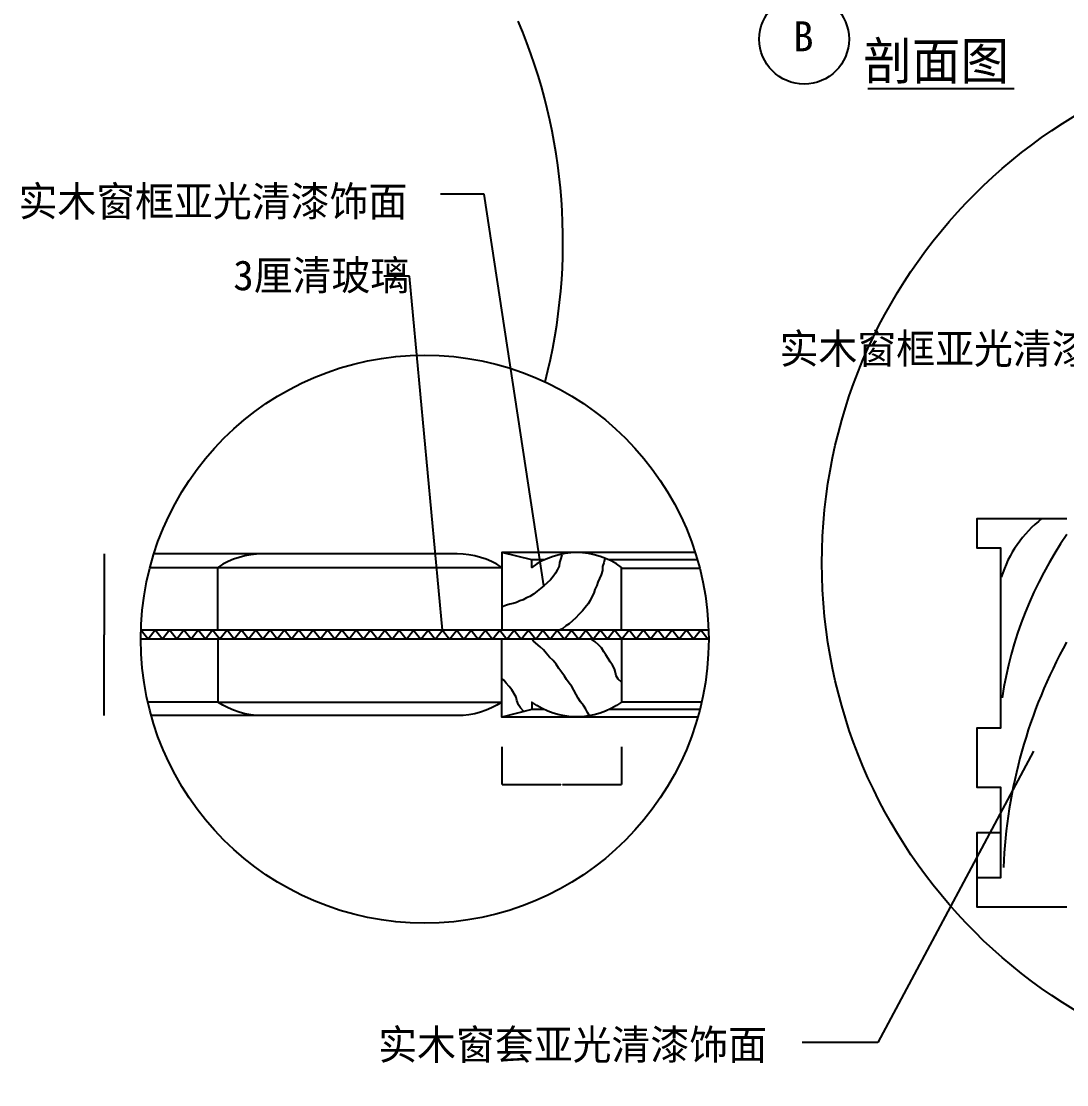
# Model space of a CAD drawing. Header units: metres. Extents: x 88 to 3581, y 92 to 4705.
# Drawn here: x 88 to 1486, y 92 to 1513 of the extents above; entities that cross this region are included whole.
import ezdxf

# ---------------------------------------------------------------- set-up
doc = ezdxf.new("R2010")
doc.units = ezdxf.units.M
for name, color, linetype in [('3', 3, 'Continuous'), ('4', 4, 'Continuous'), ('7', 7, 'Continuous'), ('BH', 3, 'Continuous'), ('DIM', 3, 'Continuous'), ('TEXT', 3, 'Continuous')]:
    doc.layers.add(name, color=color, linetype=linetype)
doc.dimstyles.get("Standard").update_dxf_attribs({"dimtxt": 2.5, "dimasz": 2.5, "dimexe": 1.25, "dimexo": 0.625, "dimtad": 1, "dimcen": 2.5, "dimazin": 3, "dimtfac": 1, "dimtmove": 0, "dimatfit": 3})

# ---------------------------------------------------------------- blocks, each defined once
blk = doc.blocks.new('BH2')
at = {"layer": 'BH'}
blk.add_lwpolyline([(0, 32), (5, 28), (0, 24), (5, 20), (0, 16), (5, 12), (0, 8), (5, 4), (0, 0)], dxfattribs=at)
blk = doc.blocks.new('*D7')
for p, q in [((198.71, 801.25), (198.71, 693.17)), ((198.46, 693.17), (198.21, 693.17)), ((198.71, 585.09), (198.71, 693.17)), ((198.71, 693.17), (198.71, 693.17)), ((198.96, 693.17), (199.21, 693.17))]:
    blk.add_line(p, q)
at = {"layer": 'Defpoints'}
for p in [(198.71, 801.25), (198.71, 693.17), (198.71, 585.09)]:
    blk.add_point(p, dxfattribs=at)
at = {"layer": 'DIM', "insert": (198.71, 694.295), "char_height": 1, "attachment_point": 5}
blk.add_mtext('54', dxfattribs=at)
blk = doc.blocks.new('*D8')
for p, q in [((730.58, 543.19), (730.58, 493.04)), ((890.58, 543.19), (890.58, 493.04)), ((730.83, 493.04), (809.58, 493.04)), ((811.58, 493.04), (890.33, 493.04))]:
    blk.add_line(p, q)
at = {"layer": 'Defpoints'}
for p in [(730.58, 543.19), (890.58, 543.19), (730.58, 493.04)]:
    blk.add_point(p, dxfattribs=at)
at = {"layer": 'DIM', "insert": (810.58, 493.04), "char_height": 1, "attachment_point": 5}
blk.add_mtext('40', dxfattribs=at)

msp = doc.modelspace()

# ---------------------------------------------------------------- linework, layer by layer
at = {"layer": '3'}
for p, q in [((410.58, 801.25), (265.07, 801.25)), ((989.01, 803.17), (730.58, 803.17)), ((350.58, 783.17), (730.58, 783.17)), ((786.99, 793.17), (770.58, 793.17)), ((992.07, 793.17), (874.17, 793.17)), ((995.15, 781.89), (890.58, 781.89)), ((350.58, 603.17), (730.58, 603.17)), ((997.68, 603.17), (890.58, 603.17)), ((410.58, 585.09), (261.59, 585.09)), ((992.56, 583.17), (730.58, 583.17)), ((992.56, 583.17), (730.58, 583.17)), ((786.99, 593.17), (770.58, 593.17)), ((995.26, 593.17), (874.17, 593.17))]:
    msp.add_line(p, q, dxfattribs=at)
at = {"layer": '4'}
for points in [[(1485.96, 328.79), (1365.96, 328.79), (1365.96, 368.79), (1397.96, 368.79), (1397.96, 488.79), (1365.96, 488.79), (1365.96, 568.79), (1397.96, 568.79), (1397.96, 808.79), (1365.96, 808.79), (1365.96, 848.79), (1485.96, 848.79)], [(259.87, 783.17), (350.58, 783.17)], [(350.58, 603.17), (257.01, 603.17)]]:
    msp.add_lwpolyline(points, dxfattribs=at)
for points in [[(730.58, 783.17, 0.15), (670.58, 801.25), (410.58, 801.25, 0.15), (350.58, 783.17, 0.15)], [(890.58, 699.17), (890.58, 783.17, 0.33), (770.58, 783.17), (770.58, 793.17), (730.58, 803.17), (730.58, 783.17), (730.58, 699.17)], [(890.58, 687.17), (890.58, 603.17, -0.33), (770.58, 603.17), (770.58, 593.17), (730.58, 583.17), (730.58, 603.17), (730.58, 687.17)], [(730.58, 603.17, -0.15), (670.58, 585.09), (410.58, 585.09, -0.15), (350.58, 603.17, -0.15)]]:
    msp.add_lwpolyline(points, format="xyb", dxfattribs=at)
at = {"layer": '7'}
for p, q in [((350.58, 699.17), (350.58, 783.17)), ((1006.93, 699.17), (247.76, 699.17)), ((1007.12, 687.17), (247.57, 687.17)), ((350.58, 687.17), (350.58, 603.17))]:
    msp.add_line(p, q, dxfattribs=at)
msp.add_lwpolyline([(1365.96, 368.79), (1365.96, 428.79), (1397.96, 428.79)], dxfattribs=at)
at = {"layer": 'BH'}
for p, q in [((810.64, 799.99), (809.17, 795.07)), ((807.2, 784.74), (804.74, 780.31)), ((807.69, 789.66), (807.2, 784.74)), ((809.17, 795.07), (807.69, 789.66)), ((866.7, 789.17), (865.22, 784.24)), ((865.22, 784.24), (865.22, 779.32)), ((868.17, 795.07), (866.7, 789.17)), ((799.33, 770.96), (795.4, 766.53)), ((802.29, 775.39), (799.33, 770.96)), ((804.74, 780.31), (802.29, 775.39)), ((861.29, 768.5), (858.83, 763.58)), ((863.26, 773.42), (861.29, 768.5)), ((865.22, 779.32), (863.26, 773.42)), ((782.13, 755.21), (777.7, 751.28)), ((786.55, 758.66), (782.13, 755.21)), ((790.98, 762.6), (786.55, 758.66)), ((795.4, 766.53), (790.98, 762.6)), ((854.9, 753.74), (853.42, 748.82)), ((857.36, 759.15), (854.9, 753.74)), ((858.83, 763.58), (857.36, 759.15)), ((759.02, 739.96), (754.59, 738.49)), ((763.44, 742.42), (759.02, 739.96)), ((767.87, 744.39), (763.44, 742.42)), ((772.78, 747.34), (767.87, 744.39)), ((777.7, 751.28), (772.78, 747.34)), ((850.96, 743.9), (848.51, 738.98)), ((853.42, 748.82), (850.96, 743.9)), ((732.46, 731.11), (730, 731.11)), ((736.89, 732.58), (732.46, 731.11)), ((741.31, 734.06), (736.89, 732.58)), ((745.74, 735.04), (741.31, 734.06)), ((750.16, 736.52), (745.74, 735.04)), ((754.59, 738.49), (750.16, 736.52)), ((838.18, 725.2), (833.26, 720.28)), ((842.11, 729.63), (838.18, 725.2)), ((846.05, 734.55), (842.11, 729.63)), ((848.51, 738.98), (846.05, 734.55)), ((824.9, 711.92), (820.48, 707.98)), ((829.33, 715.85), (824.9, 711.92)), ((833.26, 720.28), (829.33, 715.85)), ((811.63, 701.09), (808.68, 699.62)), ((816.05, 705.03), (811.63, 701.09)), ((820.48, 707.98), (816.05, 705.03)), ((772.78, 684.85), (770.82, 687.31)), ((781.63, 676.98), (772.78, 684.85)), ((850.96, 686.82), (850.47, 686.82)), ((855.39, 683.87), (850.96, 686.82)), ((859.81, 679.93), (855.39, 683.87)), ((786.06, 673.05), (781.63, 676.98)), ((789.99, 668.62), (786.06, 673.05)), ((794.42, 663.2), (789.99, 668.62)), ((863.75, 675.51), (859.81, 679.93)), ((866.7, 670.59), (863.75, 675.51)), ((869.65, 666.16), (866.7, 670.59)), ((799.33, 658.78), (794.42, 663.2)), ((803.27, 653.86), (799.33, 658.78)), ((872.6, 661.24), (869.65, 666.16)), ((875.55, 656.81), (872.6, 661.24)), ((878.5, 652.38), (875.55, 656.81)), ((806.71, 647.95), (803.27, 653.86)), ((810.64, 642.54), (806.71, 647.95)), ((814.09, 637.62), (810.64, 642.54)), ((880.96, 647.46), (878.5, 652.38)), ((882.43, 642.54), (880.96, 647.46)), ((883.42, 638.11), (882.43, 642.54)), ((732.96, 632.7), (730.5, 634.67)), ((736.4, 628.27), (732.96, 632.7)), ((740.33, 623.84), (736.4, 628.27)), ((817.04, 633.19), (814.09, 637.62)), ((820.48, 628.27), (817.04, 633.19)), ((823.92, 623.84), (820.48, 628.27)), ((885.87, 633.68), (883.42, 638.11)), ((890.3, 629.75), (885.87, 633.68)), ((743.77, 619.41), (740.33, 623.84)), ((749.67, 609.57), (743.77, 619.41)), ((826.87, 618.92), (823.92, 623.84)), ((829.82, 613.51), (826.87, 618.92)), ((832.77, 608.59), (829.82, 613.51)), ((750.66, 605.14), (749.67, 609.57)), ((752.62, 599.73), (750.66, 605.14)), ((755.57, 595.3), (752.62, 599.73)), ((835.72, 603.67), (832.77, 608.59)), ((839.65, 598.75), (835.72, 603.67)), ((842.6, 593.83), (839.65, 598.75)), ((759.51, 590.88), (755.57, 595.3)), ((845.06, 589.4), (842.6, 593.83)), ((847.52, 584.97), (845.06, 589.4))]:
    msp.add_line(p, q, dxfattribs=at)
msp.add_lwpolyline([(1007.12, 688.36), (1006.16, 687.17), (996.56, 699.17), (986.96, 687.17), (977.36, 699.17), (967.76, 687.17), (958.16, 699.17), (948.56, 687.17), (938.96, 699.17)], dxfattribs=at)
for centre, radius, start, end in [((1549.67, 723.33), 158.33, 127.75, 162.75), ((1919.77, 529.19), 526.33, 145.51, 171.29), ((2085.63, 352.6), 685.09, 151.12, 177.55)]:
    msp.add_arc(centre, radius, start, end, dxfattribs=at)
at = {"layer": 'DIM'}
for centre, radius in [((1856.02, 789.07), 697.46), ((627.35, 687.31), 379.77)]:
    msp.add_circle(centre, radius, dxfattribs=at)
msp.add_arc((58.85, 1219.23), 753.4, 345.55, 22.98, dxfattribs=at)
at = {"layer": 'TEXT'}
msp.add_line((1219.96, 1423.38), (1415.87, 1423.38), dxfattribs=at)
msp.add_circle((1134.77, 1489.38), 60, dxfattribs=at)

# ---------------------------------------------------------------- block references
at = {"layer": '3', "yscale": 2.4, "zscale": 2.4}
for p, xscale, rotation in [((247.76, 699.17), 2.4, 270), ((324.56, 699.17), 2.4, 270), ((401.36, 699.17), 2.4, 270), ((478.16, 699.17), 2.4, 270), ((631.76, 699.17), -2.4, 90), ((708.56, 699.17), -2.4, 90), ((785.36, 699.17), -2.4, 90), ((862.16, 699.17), -2.4, 90), ((862.16, 699.17), 2.4, 270)]:
    msp.add_blockref('BH2', p, dxfattribs=dict(at, xscale=xscale, rotation=rotation))

# ---------------------------------------------------------------- texts
at = {"layer": 'TEXT'}
for s, height, p in [('B', 40, (1120.14, 1473.29)), ('剖面图', 50, (1213.83, 1435.33)), ('实木窗框亚光清漆饰面', 40, (84.1, 1252.69)), ('3厘清玻璃', 40, (371.4, 1153.81)), ('实木窗框亚光清漆饰面', 40, (1101.9, 1055.61)), ('实木窗套亚光清漆饰面', 40, (565.2, 125.2))]:
    msp.add_text(s, height=height, dxfattribs=at).set_placement(p)

# ---------------------------------------------------------------- dimensions: what is measured, and where the dimension line sits
at = {"layer": 'DIM'}
for base, p1, p2, text, picture, middle in [((198.71, 693.17), (198.71, 801.25), (198.71, 585.09), '54', '*D7', (198.71, 694.295)), ((730.58, 493.04), (730.58, 543.19), (890.58, 543.19), '40', '*D8', (810.58, 493.04))]:
    dim = msp.add_linear_dim(base=base, p1=p1, p2=p2, text=text, dimstyle='Standard', dxfattribs=at)
    dim.commit()
    dim.dimension.update_dxf_attribs({"geometry": picture, "text_midpoint": middle})

# ---------------------------------------------------------------- leaders
for points in [[(786.55, 758.66), (706.92, 1282.44), (648.38, 1282.44)], [(650.96, 699.17), (606.91, 1172.75), (572.76, 1172.75)], [(1441.38, 537.59), (1233.14, 148.08), (1132.1, 148.08)]]:
    msp.add_leader(points, dimstyle='Standard', dxfattribs=at)

doc.saveas('drawing.dxf')
